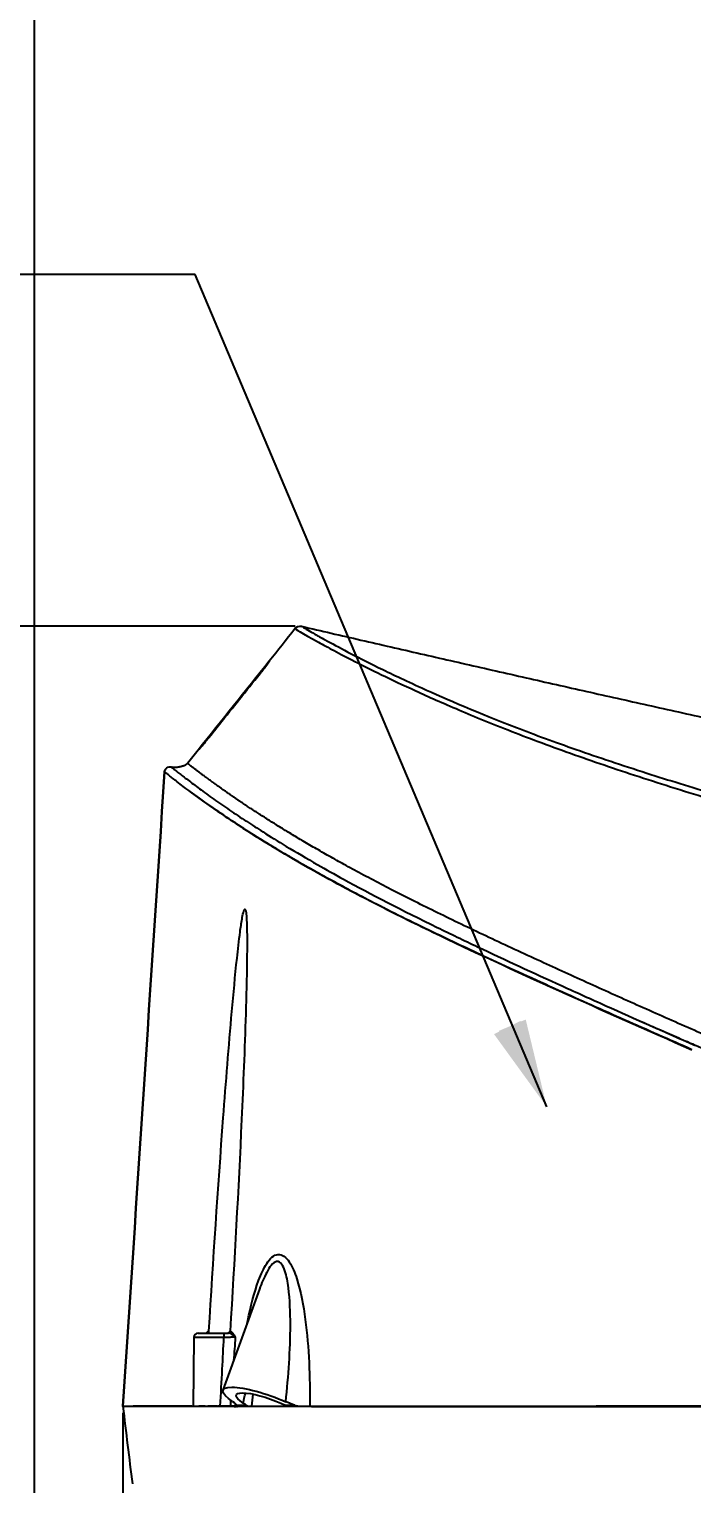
# Model space of a CAD drawing. Extents: x 2897 to 9100, y -47 to 2481.
# Drawn here: x 6464.1 to 6613.5, y 663.3 to 991.2 of the extents above; entities that cross this region are included whole.
import ezdxf

# ---------------------------------------------------------------- set-up
doc = ezdxf.new("R2010")
doc.units = 0
doc.header["$LTSCALE"] = 20
doc.header["$MEASUREMENT"] = 0
doc.layers.get('0').update_dxf_attribs({"linetype": 'CONTINUOUS'})
doc.layers.get('DEFPOINTS').update_dxf_attribs({"linetype": 'CONTINUOUS'})
for name, color, linetype in [('1', 7, 'CONTINUOUS'), ('3', 3, 'CONTINUOUS'), ('6', 6, 'CONTINUOUS')]:
    doc.layers.add(name, color=color, linetype=linetype)
doc.styles.get("Standard").update_dxf_attribs({"font": 'NanumGothic.ttf'})
doc.dimstyles.get("Standard").update_dxf_attribs({"dimtxt": 2.7, "dimasz": 2.5, "dimexe": 1.5, "dimexo": 1.5, "dimgap": 1.5, "dimtad": 1, "dimdec": 0, "dimlfac": 10, "dimzin": 0, "dimdsep": 46, "dimtxsty": 'Standard', "dimcen": 0, "dimclrt": 2, "dimadec": 0, "dimazin": 0, "dimtfac": 1, "dimtdec": 0, "dimtmove": 0, "dimatfit": 3, "dimfxl": 0, "dimtolj": 1, "dimtzin": 0, "dimarcsym": 0})

# ---------------------------------------------------------------- blocks, each defined once
blk = doc.blocks.new('*D7')
at = {"color": 3, "lineweight": -2}
for p, q in [((6485.23, 679.27), (6485.23, 172.85)), ((6770.22, 233.49), (6770.22, 172.85)), ((6505.23, 177.85), (6750.22, 177.85))]:
    blk.add_line(p, q, dxfattribs=at)
at = {"color": 3}
for points in [[(6505.23, 181.18), (6505.23, 174.51), (6485.23, 177.85)], [(6750.22, 181.18), (6750.22, 174.51), (6770.22, 177.85)]]:
    blk.add_solid(points, dxfattribs=at)
at = {"layer": 'DEFPOINTS', "color": 0}
for p in [(6485.23, 680.77), (6770.22, 234.99), (6770.22, 177.85)]:
    blk.add_point(p, dxfattribs=at)
at = {"color": 2, "insert": (6627.72, 204.18), "char_height": 30, "attachment_point": 5}
blk.add_mtext('\\A1;285', dxfattribs=at)
blk = doc.blocks.new('*D13')
at = {"color": 3, "lineweight": -2}
for p, q in [((6524.02, 856.59), (6346.56, 856.59)), ((6351.56, 836.59), (6351.56, 320.77)), ((6503.73, 300.77), (6346.56, 300.77))]:
    blk.add_line(p, q, dxfattribs=at)
at = {"color": 3}
for points in [[(6348.22, 836.59), (6354.89, 836.59), (6351.56, 856.59)], [(6348.22, 320.77), (6354.89, 320.77), (6351.56, 300.77)]]:
    blk.add_solid(points, dxfattribs=at)
at = {"layer": 'DEFPOINTS', "color": 0}
for p in [(6525.52, 856.59), (6351.56, 300.77), (6505.23, 300.77)]:
    blk.add_point(p, dxfattribs=at)
at = {"color": 2, "insert": (6325.4, 578.68), "char_height": 30, "attachment_point": 5, "rotation": 90}
blk.add_mtext('\\A1;555', dxfattribs=at)
blk = doc.blocks.new('*D15')
at = {"color": 3, "lineweight": -2}
for p, q in [((7209.49, 687.3), (7209.49, 54.77)), ((6465.22, 299.27), (6465.22, 54.77)), ((6485.22, 59.77), (7189.49, 59.77))]:
    blk.add_line(p, q, dxfattribs=at)
at = {"color": 3}
for points in [[(6485.22, 63.1), (6485.22, 56.43), (6465.22, 59.77)], [(7189.49, 63.1), (7189.49, 56.43), (7209.49, 59.77)]]:
    blk.add_solid(points, dxfattribs=at)
at = {"layer": 'DEFPOINTS', "color": 0}
for p in [(7209.49, 688.8), (6465.22, 300.77), (7209.49, 59.77)]:
    blk.add_point(p, dxfattribs=at)
at = {"color": 2, "insert": (6837.36, 85.92), "char_height": 30, "attachment_point": 5}
blk.add_mtext('\\A1;745', dxfattribs=at)
blk = doc.blocks.new('A$C48E07EFB')
at = {"layer": '1', "color": 0}
for p, q in [((29.73, 163.85), (29.73, 163.85)), ((20.61, 152.45), (20.62, 152.45)), ((30.77, 26.53), (22.55, 3.78)), ((16.98, 16.65), (22.8, 16.65)), ((15.98, 15.66), (15.84, 0.15)), ((22.75, 15.66), (15.98, 15.66)), ((15.84, 0.15), (21.95, 0.15)), ((25.69, 0.4), (27.75, 0.4)), ((36.66, 0.4), (38.71, 0.4)), ((55.34, 0.09), (55.34, 0.15)), ((57.29, 0.15), (57.29, 0.09)), ((64.42, 0.15), (64.42, 0.09)), ((90.16, 0.1), (90.16, 0.15)), ((90.16, 0.1), (90.16, 0.15))]:
    blk.add_line(p, q, dxfattribs=at)
blk.add_arc((16.98, 15.65), 1, 90, 179.5, dxfattribs=at)
for centre, major_axis, ratio, start_param, end_param in [((18.92, 17.15), (0.068, -0.495), 0.929916, 6.25972, 7.659522), ((22.8, 15.65), (0, -1), 0.040485, 3.141593, 4.703662), ((23.65, 17.15), (0, 0.5), 0.925776, 3.141593, 4.645863), ((23.71, 17.14), (0.063, 0.496), 0.903631, 3.303001, 4.760206), ((54.77, 0.32), (0, 0.5), 0.376754, 1.921295, 2.054198)]:
    blk.add_ellipse(centre, major_axis=major_axis, ratio=ratio, start_param=start_param, end_param=end_param, dxfattribs=at)
at = {"layer": '1', "color": 0, "extrusion": (0, 0, -1)}
for major_axis, start_param, end_param in [((-10.34, 3.74), 5.537433, 8.149965), ((-7.35, 2.66), 5.53728, 8.152591)]:
    blk.add_ellipse((32.89, 0.04), major_axis=major_axis, ratio=0.224987, start_param=start_param, end_param=end_param, dxfattribs=at)
at = {"layer": '1', "color": 0}
for points, degree in [([(32.99, 168.2), (34.92, 170.61), (36.85, 173.03), (38.78, 175.44)], 3), ([(38.78, 175.44), (39.11, 175.86), (39.77, 176.09), (40.29, 175.97)], 3), ([(40.29, 175.97), (152.34, 149.93), (276.35, 124.31)], 2), ([(40.29, 175.97), (152.34, 149.93), (276.35, 124.31)], 2), ([(40.29, 175.97), (152.34, 149.93), (276.35, 124.31)], 2), ([(16.96, 148.15), (22.29, 154.82), (27.62, 161.48), (32.95, 168.15)], 3), ([(33.08, 168.2), (33.02, 168.2), (32.99, 168.2), (32.99, 168.2)], 3), ([(20.61, 152.45), (23.65, 156.25), (26.69, 160.05), (29.73, 163.85)], 3), ([(20.62, 152.45), (23.65, 156.25), (26.69, 160.05), (29.73, 163.85)], 3), ([(19.87, 151.52), (20.12, 151.83), (20.36, 152.14), (20.61, 152.45)], 3), ([(14.52, 145.09), (15.32, 146.09), (16.12, 147.1), (16.92, 148.1)], 3), ([(16.92, 148.1), (16.92, 148.1), (16.95, 148.1), (17.01, 148.1)], 3), ([(14.52, 145.09), (14.25, 144.76), (13.98, 144.42), (12.48, 144.07), (11.49, 144.05), (10.92, 144.22)], 5), ([(0, 0.15), (3.13, 47.82), (6.25, 95.48), (9.38, 143.15)], 3), ([(0, 0.15), (3.13, 47.82), (6.25, 95.48), (9.38, 143.15)], 3), ([(9.38, 143.15), (6.25, 95.48), (3.13, 47.82), (0, 0.15)], 3), ([(18.84, 16.68), (19.02, 16.92), (19.2, 17.09), (19.39, 17.11)], 3), ([(22.8, 16.65), (23.08, 16.65), (23.37, 16.65), (23.65, 16.65)], 3), ([(23.72, 16.65), (23.69, 16.65), (23.67, 16.65), (23.65, 16.65)], 3), ([(25.33, 15.71), (24.93, 16.12), (24.34, 16.6), (23.72, 16.65)], 3), ([(24.11, 17.12), (24.13, 17.12), (24.14, 17.11), (24.16, 17.11)], 3), ([(24.16, 17.11), (24.62, 17.05), (24.99, 16.38), (25.33, 15.71)], 3), ([(25.33, 15.71), (25.2, 13.95), (25.08, 12.18), (24.95, 10.42)], 3), ([(0, 0.15), (0, 0.15), (0.01, 0.15), (0.04, 0.15)], 3), ([(24.29, 1.51), (24.26, 1.06), (24.23, 0.6), (24.19, 0.15)], 3), ([(24.72, 1.21), (25.17, 0.92), (25.5, 0.64), (25.69, 0.4)], 3), ([(25.09, 0.08), (25.21, 0.08), (25.34, 0.08), (25.46, 0.08)], 3), ([(25.33, 0.15), (25.35, 0.32), (25.36, 0.5), (25.38, 0.68)], 3), ([(25.33, 0.15), (25.35, 0.32), (25.36, 0.5), (25.38, 0.68)], 3), ([(25.56, 0.08), (25.65, 0.08), (25.74, 0.08), (25.83, 0.08)], 3), ([(25.89, 0.16), (25.89, 0.17), (25.81, 0.24), (25.69, 0.4)], 3), ([(28.18, 0.14), (27.4, 0.14), (26.62, 0.14), (25.87, 0.14)], 3), ([(27.09, 0.87), (27.26, 1.62), (27.43, 2.37), (27.6, 3.11)], 3), ([(27.75, 0.4), (27.55, 0.55), (27.33, 0.71), (27.09, 0.87)], 3), ([(27.75, 0.4), (27.98, 0.23), (28.19, 0.15), (28.39, 0.15)], 3), ([(29.08, 0.15), (29.17, 1.05), (29.27, 1.96), (29.37, 2.86)], 3), ([(35.63, 0.84), (35.97, 0.69), (36.31, 0.54), (36.66, 0.4)], 3), ([(38.71, 0.4), (38.03, 0.63), (37.35, 0.89), (36.72, 1.18)], 3), ([(46.22, 0.13), (45.64, 0.13), (45.06, 0.13), (44.49, 0.13)], 3), ([(65.06, 0.15), (65.06, 0.13), (65.06, 0.11), (65.06, 0.09)], 3), ([(65.06, 0.15), (65.06, 0.13), (65.06, 0.11), (65.06, 0.09)], 3)]:
    blk.add_open_spline(points, degree=degree, dxfattribs=at)
for points, degree, knots in [([(38.78, 175.44), (38.78, 175.44), (40.17, 174.52), (45.1, 171.81), (46.25, 171.19), (48.95, 169.76), (50.5, 168.95), (55.83, 166.25), (60.23, 164.07), (68.93, 160.09), (72.18, 158.65), (79.36, 155.6), (83.3, 153.98), (92.05, 150.57), (96.85, 148.79), (106.8, 145.26), (112, 143.5), (122.77, 140.01), (128.31, 138.28), (139.42, 134.95), (145.03, 133.32), (161.94, 128.57), (173.35, 125.55), (184.82, 122.64)], 3, [0, 0, 0, 0, 0.25, 0.25, 0.3125, 0.3125, 0.375, 0.375, 0.5, 0.5, 0.5625, 0.5625, 0.625, 0.625, 0.6875, 0.6875, 0.75, 0.75, 0.8125, 0.8125, 0.875, 0.875, 1, 1, 1, 1]), ([(40.29, 175.97), (40.35, 175.93), (40.47, 175.85), (41.48, 175.23), (43.12, 174.28), (45.86, 172.75), (50.21, 170.41), (57.25, 166.83), (68.37, 161.52), (83.62, 154.95), (102.25, 148.1), (117.46, 143.02), (134, 137.93), (147.72, 133.98), (158.99, 130.88), (167.21, 128.68), (176.02, 126.37), (182.11, 124.82), (185.25, 124.02)], 3, [0, 0, 0, 0, 0.066982, 0.130716, 0.191334, 0.248966, 0.335776, 0.415755, 0.499002, 0.623838, 0.68452, 0.749311, 0.808177, 0.874762, 0.902999, 0.933262, 0.965585, 1, 1, 1, 1]), ([(33.08, 168.2), (33.11, 168.2), (32.64, 167.57), (31.34, 165.88), (30.54, 164.87), (29.73, 163.85)], 3, [0, 0, 0, 0, 0.5, 0.5, 1, 1, 1, 1]), ([(29.73, 163.85), (30.53, 164.85), (31.32, 165.86), (32.61, 167.53), (33.07, 168.15), (33.04, 168.15)], 3, [0, 0, 0, 0, 0.5, 0.5, 1, 1, 1, 1]), ([(20.62, 152.45), (19.79, 151.42), (18.97, 150.4), (17.59, 148.73), (17.04, 148.1), (17.01, 148.1)], 3, [0, 0, 0, 0, 0.5, 0.5, 1, 1, 1, 1]), ([(17.05, 148.15), (17.08, 148.15), (17.62, 148.77), (18.34, 149.64), (18.37, 149.69), (18.41, 149.73)], 3, [0, 0, 0, 0, 0.949128, 0.949128, 1, 1, 1, 1]), ([(9.38, 143.15), (9.4, 143.46), (9.58, 143.84), (10.21, 144.28), (10.62, 144.31), (10.92, 144.22)], 3, [0, 0, 0, 0, 0.5, 0.5, 1, 1, 1, 1]), ([(199.95, 55.7), (184.15, 61.68), (162.11, 70.5), (133.71, 82.42), (103.39, 96.08), (75.78, 108.88), (63.72, 114.94), (56.67, 118.61), (53.6, 120.24), (48.91, 122.78), (37.96, 128.94), (24.64, 137.35), (18.27, 142.18), (15.33, 144.44), (14.53, 145.09), (14.52, 145.09)], 5, [0, 0, 0, 0, 0, 0, 0.250341, 0.358856, 0.460934, 0.478679, 0.481634, 0.492462, 0.516068, 0.531789, 0.594361, 0.780792, 1, 1, 1, 1, 1, 1]), ([(128.3, 80.53), (123.24, 82.76), (113.12, 87.2), (97.67, 94.12), (83.08, 100.77), (68.93, 107.43), (56.75, 113.46), (45.99, 119.2), (37.24, 124.15), (27.71, 129.98), (19.18, 135.7), (14.48, 139.18), (12.2, 140.92), (11.15, 141.74), (10.35, 142.37), (9.79, 142.82), (9.44, 143.1), (9.4, 143.13), (9.38, 143.15)], 3, [0, 0, 0, 0, 0.062554, 0.124991, 0.193669, 0.250016, 0.316825, 0.374972, 0.437534, 0.499838, 0.6217, 0.749757, 0.789331, 0.829736, 0.870993, 0.913112, 0.956107, 1, 1, 1, 1]), ([(10.92, 144.22), (10.94, 144.21), (10.98, 144.17), (11.31, 143.91), (11.83, 143.49), (12.55, 142.92), (13.47, 142.21), (14.56, 141.37), (15.81, 140.42), (17.21, 139.38), (18.74, 138.26), (20.39, 137.07), (22.14, 135.85), (23.96, 134.59), (25.84, 133.33), (27.74, 132.07), (29.64, 130.84), (32.49, 129.02), (36.92, 126.28), (43.04, 122.69), (53.39, 116.9), (65.75, 110.52), (82.88, 102.32), (95.74, 96.39), (112.14, 88.96), (122.2, 84.53), (128.89, 81.58)], 3, [0, 0, 0, 0, 0.043803, 0.085816, 0.126123, 0.164778, 0.201813, 0.237237, 0.271048, 0.303235, 0.33378, 0.362666, 0.389876, 0.415398, 0.439219, 0.461332, 0.481735, 0.500424, 0.547145, 0.600351, 0.638368, 0.749997, 0.792002, 0.875008, 0.916739, 1, 1, 1, 1]), ([(15.11, 138.73), (16.37, 137.79), (17.89, 136.69), (22.42, 133.53), (25.78, 131.26), (34.45, 125.83), (39.75, 122.67), (49.67, 117.24), (53.3, 115.32), (61.16, 111.29), (65.4, 109.19), (78.72, 102.77), (88.41, 98.32), (108.12, 89.42), (118.18, 84.94), (128.3, 80.53)], 3, [0, 0, 0, 0, 0.120531, 0.120531, 0.296425, 0.296425, 0.472319, 0.472319, 0.560265, 0.560265, 0.648212, 0.648212, 0.824106, 0.824106, 1, 1, 1, 1]), ([(19.39, 17.11), (20.36, 33.14), (21.42, 49.16), (23.22, 73.18), (23.85, 81.18), (24.92, 93.16), (25.29, 97.16), (25.93, 103.12), (26.15, 105.11), (26.54, 108.07), (26.68, 109.05), (26.93, 110.49), (27.02, 110.97), (27.2, 111.65), (27.26, 111.87), (27.43, 112.21), (27.55, 112.21), (27.74, 111.71), (27.78, 111.21), (27.86, 110.28), (27.88, 109.8), (27.94, 108.35), (27.96, 107.37), (27.99, 104.44), (27.97, 102.46), (27.89, 96.54), (27.79, 92.58), (27.43, 80.68), (27.1, 72.74), (26.02, 48.91), (25.14, 33.01), (24.16, 17.11)], 3, [0, 0, 0, 0, 0.25, 0.25, 0.375, 0.375, 0.4375, 0.4375, 0.46875, 0.46875, 0.484375, 0.484375, 0.492188, 0.492188, 0.496094, 0.496094, 0.5, 0.5, 0.507813, 0.507813, 0.515625, 0.515625, 0.53125, 0.53125, 0.5625, 0.5625, 0.625, 0.625, 0.75, 0.75, 1, 1, 1, 1]), ([(116.5, 87.05), (117.18, 86.74), (119.08, 85.9), (122.39, 84.46), (126.07, 82.85), (129.46, 81.36), (132.18, 80.16), (134.22, 79.26), (135.35, 78.77), (135.75, 78.6)], 3, [0, 0, 0, 0, 0.10694, 0.295122, 0.513695, 0.681107, 0.8226, 0.937918, 1, 1, 1, 1]), ([(28, 18.83), (28.05, 19.05), (28.09, 19.27), (28.79, 22.61), (29.55, 25.68), (31.11, 29.91), (31.7, 31.24), (33.13, 33.45), (34.01, 34.3), (35.88, 34.48), (36.78, 33.75), (38.19, 31.62), (38.74, 30.27), (40.11, 26.04), (40.69, 22.9), (41.96, 13.34), (42.19, 6.76), (42.11, 0.15)], 3, [0, 0, 0, 0, 0.011514, 0.011514, 0.176262, 0.176262, 0.258636, 0.258636, 0.34101, 0.34101, 0.423383, 0.423383, 0.505757, 0.505757, 0.670505, 0.670505, 1, 1, 1, 1]), ([(28, 18.83), (28.05, 19.05), (28.09, 19.27), (28.79, 22.61), (29.55, 25.68), (31.11, 29.91), (31.7, 31.24), (33.13, 33.45), (34.01, 34.3), (35.88, 34.48), (36.78, 33.75), (38.19, 31.62), (38.74, 30.27), (40.11, 26.04), (40.69, 22.9), (41.96, 13.34), (42.19, 6.76), (42.11, 0.15)], 3, [0, 0, 0, 0, 0.011514, 0.011514, 0.176262, 0.176262, 0.258636, 0.258636, 0.34101, 0.34101, 0.423383, 0.423383, 0.505757, 0.505757, 0.670505, 0.670505, 1, 1, 1, 1]), ([(36.72, 1.18), (37.32, 6.98), (37.74, 12.78), (37.75, 21.35), (37.65, 24.19), (37.14, 28.21), (36.91, 29.54), (36.33, 31.26), (36.09, 31.8), (35.47, 32.59), (35.08, 32.83), (34.23, 32.7), (33.8, 32.36), (33.05, 31.47), (32.72, 30.92), (31.78, 29.17), (31.26, 27.88), (30.76, 26.51), (30.75, 26.47), (30.73, 26.43)], 3, [0, 0, 0, 0, 0.398753, 0.398753, 0.59813, 0.59813, 0.697818, 0.697818, 0.747663, 0.747663, 0.797507, 0.797507, 0.847351, 0.847351, 0.897195, 0.897195, 0.996884, 0.996884, 1, 1, 1, 1]), ([(21.95, 0.15), (22.1, 2.95), (22.25, 5.75), (22.52, 10.92), (22.64, 13.29), (22.75, 15.66)], 3, [0, 0, 0, 0, 0.541449, 0.541449, 1, 1, 1, 1]), ([(25.33, 15.71), (25.3, 15.71), (25.28, 15.71), (25.09, 15.71), (24.87, 15.71), (24.36, 15.69), (24.06, 15.69), (23.43, 15.67), (23.09, 15.67), (22.75, 15.66)], 3, [0, 0, 0, 0, 0.050427, 0.050427, 0.366463, 0.366463, 0.683166, 0.683166, 1, 1, 1, 1]), ([(0, 0.15), (0, 0.15), (0.17, 0.15), (0.96, 0.15), (1.56, 0.15), (3.32, 0.15), (4.46, 0.15), (7.47, 0.15), (9.33, 0.15), (12.87, 0.15), (14.19, 0.15), (15.67, 0.15)], 3, [0, 0, 0, 0, 0.22159, 0.22159, 0.443179, 0.443179, 0.664769, 0.664769, 0.886359, 0.886359, 1, 1, 1, 1]), ([(0.54, 0.15), (0.61, 0.15), (0.69, 0.15), (1.33, 0.15), (2.17, 0.15), (4.62, 0.15), (6.23, 0.15), (8.55, 0.15), (8.74, 0.15), (8.95, 0.15)], 3, [0, 0, 0, 0, 0.073916, 0.073916, 0.516827, 0.516827, 0.959737, 0.959737, 1, 1, 1, 1]), ([(15.55, 0.15), (12.73, 0.15), (7.73, 0.15), (4.11, 0.15), (2.61, 0.15), (2.3, 0.15)], 3, [0, 0, 0, 0, 0.388398, 0.858017, 1, 1, 1, 1]), ([(18.5, 0.15), (18.45, 0.15), (17.97, 0.15), (17.51, 0.15), (17.1, 0.15)], 3, [0, 0, 0, 0, 0.093276, 1, 1, 1, 1]), ([(21.15, 0.14), (20.7, 0.14), (20.01, 0.14), (19.35, 0.15), (19.12, 0.15)], 3, [0, 0, 0, 0, 0.639224, 1, 1, 1, 1]), ([(25.26, 0.14), (24.63, 0.14), (23.35, 0.14), (22.08, 0.14), (21.41, 0.14), (21.35, 0.14)], 3, [0, 0, 0, 0, 0.446809, 0.955147, 1, 1, 1, 1]), ([(38.01, 0.15), (37.62, 0.15), (37.23, 0.2), (36.8, 0.35), (36.73, 0.37), (36.66, 0.4)], 3, [0, 0, 0, 0, 0.839144, 0.839144, 1, 1, 1, 1]), ([(38.71, 0.4), (39.11, 0.26), (39.54, 0.19), (39.95, 0.17), (40.13, 0.15), (40.3, 0.15), (40.47, 0.15)], 3, [0, 0, 0, 0, 0.700171, 0.700171, 0.700171, 1, 1, 1, 1]), ([(42.48, 0.12), (46.74, 0.12), (51.48, 0.12), (61.81, 0.12), (67.37, 0.12), (84.79, 0.12), (97.24, 0.12), (122.36, 0.13), (135.07, 0.13), (160.51, 0.13), (173.25, 0.13), (198.72, 0.13), (211.46, 0.13), (236.94, 0.13), (249.67, 0.13), (287.88, 0.13), (313.36, 0.13), (338.82, 0.13)], 3, [0, 0, 0, 0, 0.0625, 0.0625, 0.125, 0.125, 0.25, 0.25, 0.375, 0.375, 0.5, 0.5, 0.625, 0.625, 0.75, 0.75, 1, 1, 1, 1]), ([(171.69, 0.15), (168.29, 0.15), (159.45, 0.15), (145.89, 0.15), (131.78, 0.15), (119.88, 0.15), (111.78, 0.15), (107.64, 0.15), (106.72, 0.15)], 3, [0, 0, 0, 0, 0.156674, 0.407053, 0.623811, 0.807113, 0.957022, 1, 1, 1, 1])]:
    blk.add_open_spline(points, degree=degree, knots=knots, dxfattribs=at)
blk.add_point((0, 0.15), dxfattribs=at)
blk.add_point((0, 0.15), dxfattribs=at)
blk.add_point((0, 0.15), dxfattribs=at)
blk.add_point((0, 0.15), dxfattribs=at)
blk.add_point((0, 0.15), dxfattribs=at)
blk = doc.blocks.new('*D18')
at = {"color": 3, "lineweight": -2}
for p, q in [((6640.56, 1289.29), (6280.5, 1289.29)), ((6285.5, 320.77), (6285.5, 1269.29)), ((6463.72, 300.77), (6280.5, 300.77))]:
    blk.add_line(p, q, dxfattribs=at)
at = {"color": 3}
for points in [[(6282.17, 1269.29), (6288.84, 1269.29), (6285.5, 1289.29)], [(6282.17, 320.77), (6288.84, 320.77), (6285.5, 300.77)]]:
    blk.add_solid(points, dxfattribs=at)
at = {"layer": 'DEFPOINTS', "color": 0}
for p in [(6285.5, 1289.29), (6642.06, 1289.29), (6465.22, 300.77)]:
    blk.add_point(p, dxfattribs=at)
at = {"color": 2, "insert": (6259.17, 795.03), "char_height": 30, "attachment_point": 5, "rotation": 90}
blk.add_mtext('\\A1;990', dxfattribs=at)

msp = doc.modelspace()

# ---------------------------------------------------------------- linework, layer by layer
msp.add_line((6485.23, 680.77), (7197.7, 680.77))
at = {"layer": '1', "color": 0, "linetype": 'Continuous'}
msp.add_open_spline([(6485.23, 680.77), (6485.89, 674.93), (6486.6, 669.1), (6487.37, 663.27)], degree=3, dxfattribs=at)
at = {"layer": '3'}
msp.add_solid([(6568.9, 764.66), (6580.81, 748.25), (6574.87, 767.63)], dxfattribs=at)
at = {"layer": '6'}
msp.add_lwpolyline([(7630.35, 2225.81), (6465.22, 2225.81), (6465.22, 300.77), (8392.72, 300.77), (8392.72, 1325.77)], dxfattribs=at)

# ---------------------------------------------------------------- block references
msp.add_blockref('A$C48E07EFB', (6485.23, 680.62))

# ---------------------------------------------------------------- dimensions: what is measured, and where the dimension line sits
for base, p1, p2, text, picture, middle in [((6285.5, 1289.29), (6465.22, 300.77), (6642.06, 1289.29), '990', '*D18', (6259.17, 795.03)), ((6351.56, 300.77), (6525.52, 856.59), (6505.23, 300.77), '555', '*D13', (6325.4, 578.68))]:
    dim = msp.add_linear_dim(base=base, p1=p1, p2=p2, angle=90, text=text, dimstyle='Standard', override={"dimtxt": 30, "dimasz": 20, "dimexe": 5, "dimgap": 10, "dimlfac": 1, "dimzin": 12, "dimclrd": 3, "dimclre": 3, "dimazin": 2, "dimarcsym": 1})
    dim.commit()
    dim.dimension.update_dxf_attribs({"geometry": picture, "text_midpoint": middle})
dim = msp.add_linear_dim(base=(7209.49, 59.77), p1=(6465.22, 300.77), p2=(7209.49, 688.8), text='745', dimstyle='Standard', override={"dimtxt": 30, "dimasz": 20, "dimexe": 5, "dimgap": 10, "dimlfac": 1, "dimzin": 12, "dimclrd": 3, "dimclre": 3, "dimazin": 2, "dimarcsym": 1})
dim.commit()
dim.dimension.update_dxf_attribs({"geometry": '*D15', "text_midpoint": (6837.36, 85.92)})
dim = msp.add_linear_dim(base=(6770.22, 177.85), p1=(6485.23, 680.77), p2=(6770.22, 234.99), dimstyle='Standard', override={"dimtxt": 30, "dimasz": 20, "dimexe": 5, "dimgap": 10, "dimlfac": 1, "dimzin": 12, "dimclrd": 3, "dimclre": 3, "dimazin": 2, "dimarcsym": 1})
dim.commit()
dim.dimension.update_dxf_attribs({"geometry": '*D7', "text_midpoint": (6627.72, 204.18)})

# ---------------------------------------------------------------- leaders
msp.add_leader([(6580.81, 748.25), (6501.5, 935.89), (6348.04, 935.89)], dimstyle='Standard', override={"dimtxt": 20, "dimasz": 20, "dimexe": 5, "dimgap": 10, "dimtad": 0, "dimlfac": 1, "dimzin": 12, "dimclrd": 3, "dimclre": 3, "dimazin": 2, "dimarcsym": 1})

doc.saveas('drawing.dxf')
